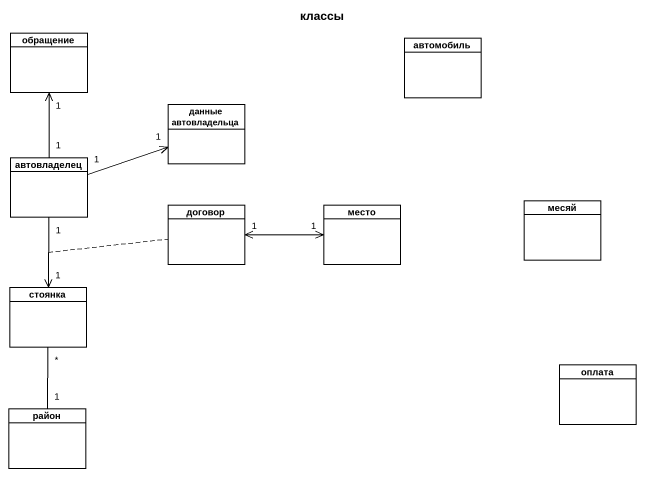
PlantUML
@startuml
title классы
hide circle
hide empty members
class обращение
class автомобиль
class "данные автовладельца" as данные_автовладельца
class автовладелец
class месяй
class договор
class место
class стоянка
class оплата
class район
обращение "1" <-- "1" автовладелец
автовладелец "1" -right-> "1" данные_автовладельца
автовладелец "1" --> "1" стоянка
(автовладелец, стоянка) .. договор
договор "1" <-right-> "1" место
район "1" -up- "*" стоянка
@enduml
